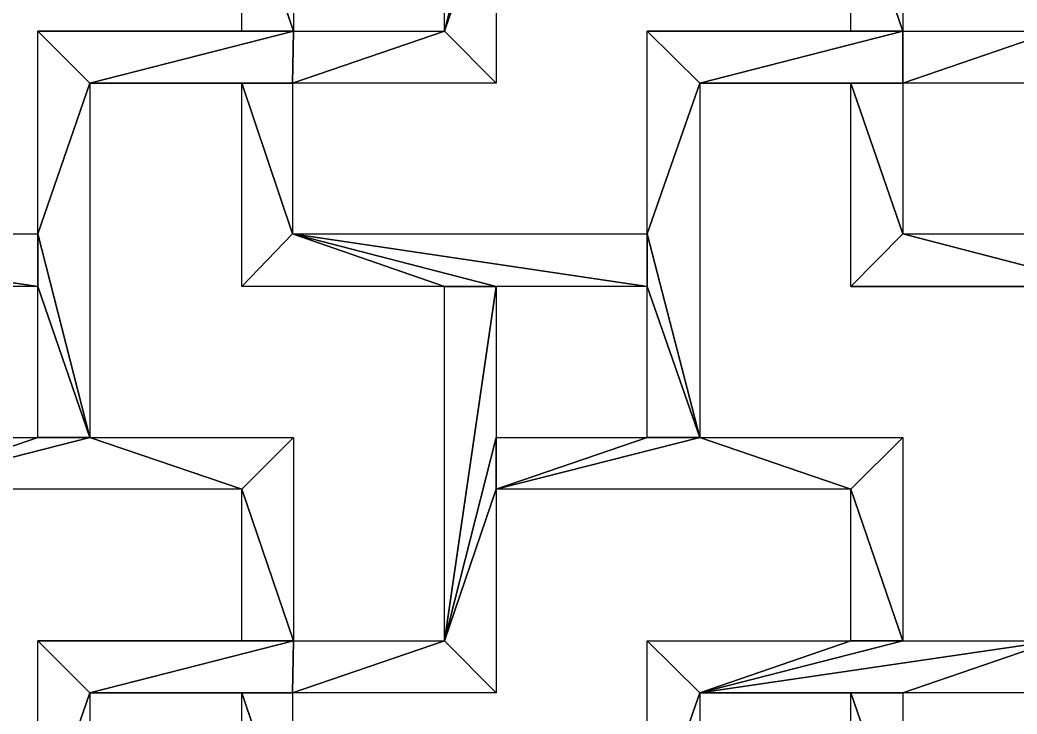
# Model space of a CAD drawing. Header units: centimetres. Extents: x -27.5 to -18.9, y -9.4 to 9.5.
# Drawn here: x -25.642 to -23.354, y -7.088 to -5.495 of the extents above; entities that cross this region are included whole.
import ezdxf

# ---------------------------------------------------------------- set-up
doc = ezdxf.new("R2010")
doc.units = ezdxf.units.CM
doc.header["$MEASUREMENT"] = 0
doc.layers.add('layer 1', color=7, linetype='Continuous')

msp = doc.modelspace()

# ---------------------------------------------------------------- linework, layer by layer
at = {"layer": 'layer 1', "color": 250}
for points in [[(-24.6683, -4.7051), (-24.6683, -4.7051), (-24.6683, -5.52067), (-24.6683, -5.52067), (-24.6683, -5.52067), (-24.6683, -5.52067), (-24.54926, -5.05341), (-24.54926, -5.05341), (-24.54926, -5.05341), (-24.54926, -5.05341), (-24.6683, -4.7051), (-24.6683, -4.7051)], [(-24.6683, -4.7051), (-24.6683, -4.7051), (-24.6683, -5.52067), (-24.6683, -5.52067), (-24.6683, -5.52067), (-24.6683, -5.52067), (-24.54926, -5.05341), (-24.54926, -5.05341), (-24.54926, -5.05341), (-24.54926, -5.05341), (-24.6683, -4.7051), (-24.6683, -4.7051)], [(-25.01455, -5.05341), (-25.01455, -5.05341), (-25.1336, -5.17236), (-25.1336, -5.17236), (-25.1336, -5.17236), (-25.1336, -5.17236), (-25.01455, -5.52067), (-25.01455, -5.52067), (-25.01455, -5.52067), (-25.01455, -5.52067), (-25.01455, -5.05341), (-25.01455, -5.05341)], [(-25.01455, -5.05341), (-25.01455, -5.05341), (-25.1336, -5.17236), (-25.1336, -5.17236), (-25.1336, -5.17236), (-25.1336, -5.17236), (-25.01455, -5.52067), (-25.01455, -5.52067), (-25.01455, -5.52067), (-25.01455, -5.52067), (-25.01455, -5.05341), (-25.01455, -5.05341)], [(-24.54926, -5.05341), (-24.54926, -5.05341), (-24.6683, -5.52067), (-24.6683, -5.52067), (-24.6683, -5.52067), (-24.6683, -5.52067), (-24.54926, -5.17236), (-24.54926, -5.17236), (-24.54926, -5.17236), (-24.54926, -5.17236), (-24.54926, -5.05341), (-24.54926, -5.05341)], [(-24.54926, -5.05341), (-24.54926, -5.05341), (-24.6683, -5.52067), (-24.6683, -5.52067), (-24.6683, -5.52067), (-24.6683, -5.52067), (-24.54926, -5.17236), (-24.54926, -5.17236), (-24.54926, -5.17236), (-24.54926, -5.17236), (-24.54926, -5.05341), (-24.54926, -5.05341)], [(-23.6165, -5.05341), (-23.6165, -5.05341), (-23.73551, -5.17236), (-23.73551, -5.17236), (-23.73551, -5.17236), (-23.73551, -5.17236), (-23.6165, -5.52067), (-23.6165, -5.52067), (-23.6165, -5.52067), (-23.6165, -5.52067), (-23.6165, -5.05341), (-23.6165, -5.05341)], [(-23.6165, -5.05341), (-23.6165, -5.05341), (-23.73551, -5.17236), (-23.73551, -5.17236), (-23.73551, -5.17236), (-23.73551, -5.17236), (-23.6165, -5.52067), (-23.6165, -5.52067), (-23.6165, -5.52067), (-23.6165, -5.52067), (-23.6165, -5.05341), (-23.6165, -5.05341)], [(-25.1336, -5.17236), (-25.1336, -5.17236), (-25.1336, -5.52067), (-25.1336, -5.52067), (-25.1336, -5.52067), (-25.1336, -5.52067), (-25.01455, -5.52067), (-25.01455, -5.52067), (-25.01455, -5.52067), (-25.01455, -5.52067), (-25.1336, -5.17236), (-25.1336, -5.17236)], [(-25.1336, -5.17236), (-25.1336, -5.17236), (-25.1336, -5.52067), (-25.1336, -5.52067), (-25.1336, -5.52067), (-25.1336, -5.52067), (-25.01455, -5.52067), (-25.01455, -5.52067), (-25.01455, -5.52067), (-25.01455, -5.52067), (-25.1336, -5.17236), (-25.1336, -5.17236)], [(-24.54926, -5.17236), (-24.54926, -5.17236), (-24.6683, -5.52067), (-24.6683, -5.52067), (-24.6683, -5.52067), (-24.6683, -5.52067), (-24.54926, -5.63962), (-24.54926, -5.63962), (-24.54926, -5.63962), (-24.54926, -5.63962), (-24.54926, -5.17236), (-24.54926, -5.17236)], [(-24.54926, -5.17236), (-24.54926, -5.17236), (-24.6683, -5.52067), (-24.6683, -5.52067), (-24.6683, -5.52067), (-24.6683, -5.52067), (-24.54926, -5.63962), (-24.54926, -5.63962), (-24.54926, -5.63962), (-24.54926, -5.63962), (-24.54926, -5.17236), (-24.54926, -5.17236)], [(-23.73551, -5.17236), (-23.73551, -5.17236), (-23.73551, -5.52067), (-23.73551, -5.52067), (-23.73551, -5.52067), (-23.73551, -5.52067), (-23.6165, -5.52067), (-23.6165, -5.52067), (-23.6165, -5.52067), (-23.6165, -5.52067), (-23.73551, -5.17236), (-23.73551, -5.17236)], [(-23.73551, -5.17236), (-23.73551, -5.17236), (-23.73551, -5.52067), (-23.73551, -5.52067), (-23.73551, -5.52067), (-23.73551, -5.52067), (-23.6165, -5.52067), (-23.6165, -5.52067), (-23.6165, -5.52067), (-23.6165, -5.52067), (-23.73551, -5.17236), (-23.73551, -5.17236)], [(-25.60105, -5.52067), (-25.60105, -5.52067), (-25.48201, -5.63962), (-25.48201, -5.63962), (-25.48201, -5.63962), (-25.48201, -5.63962), (-25.01455, -5.52067), (-25.01455, -5.52067), (-25.01455, -5.52067), (-25.01455, -5.52067), (-25.60105, -5.52067), (-25.60105, -5.52067)], [(-25.60105, -5.52067), (-25.60105, -5.52067), (-25.48201, -5.63962), (-25.48201, -5.63962), (-25.48201, -5.63962), (-25.48201, -5.63962), (-25.01455, -5.52067), (-25.01455, -5.52067), (-25.01455, -5.52067), (-25.01455, -5.52067), (-25.60105, -5.52067), (-25.60105, -5.52067)], [(-25.60105, -5.52067), (-25.60105, -5.52067), (-25.60105, -5.98577), (-25.60105, -5.98577), (-25.60105, -5.98577), (-25.60105, -5.98577), (-25.48201, -5.63962), (-25.48201, -5.63962), (-25.48201, -5.63962), (-25.48201, -5.63962), (-25.60105, -5.52067), (-25.60105, -5.52067)], [(-25.60105, -5.52067), (-25.60105, -5.52067), (-25.60105, -5.98577), (-25.60105, -5.98577), (-25.60105, -5.98577), (-25.60105, -5.98577), (-25.48201, -5.63962), (-25.48201, -5.63962), (-25.48201, -5.63962), (-25.48201, -5.63962), (-25.60105, -5.52067), (-25.60105, -5.52067)], [(-25.01455, -5.52067), (-25.01455, -5.52067), (-25.1336, -5.52067), (-25.1336, -5.52067), (-25.1336, -5.52067), (-25.1336, -5.52067), (-25.60105, -5.52067), (-25.60105, -5.52067), (-25.60105, -5.52067), (-25.60105, -5.52067), (-25.01455, -5.52067), (-25.01455, -5.52067)], [(-25.01455, -5.52067), (-25.01455, -5.52067), (-25.1336, -5.52067), (-25.1336, -5.52067), (-25.1336, -5.52067), (-25.1336, -5.52067), (-25.60105, -5.52067), (-25.60105, -5.52067), (-25.60105, -5.52067), (-25.60105, -5.52067), (-25.01455, -5.52067), (-25.01455, -5.52067)], [(-25.01455, -5.52067), (-25.01455, -5.52067), (-25.48201, -5.63962), (-25.48201, -5.63962), (-25.48201, -5.63962), (-25.48201, -5.63962), (-25.01671, -5.63962), (-25.01671, -5.63962), (-25.01671, -5.63962), (-25.01671, -5.63962), (-25.01455, -5.52067), (-25.01455, -5.52067)], [(-25.01455, -5.52067), (-25.01455, -5.52067), (-25.48201, -5.63962), (-25.48201, -5.63962), (-25.48201, -5.63962), (-25.48201, -5.63962), (-25.01671, -5.63962), (-25.01671, -5.63962), (-25.01671, -5.63962), (-25.01671, -5.63962), (-25.01455, -5.52067), (-25.01455, -5.52067)], [(-25.01671, -5.63962), (-25.01671, -5.63962), (-24.6683, -5.52067), (-24.6683, -5.52067), (-24.6683, -5.52067), (-24.6683, -5.52067), (-25.01455, -5.52067), (-25.01455, -5.52067), (-25.01455, -5.52067), (-25.01455, -5.52067), (-25.01671, -5.63962), (-25.01671, -5.63962)], [(-25.01671, -5.63962), (-25.01671, -5.63962), (-24.6683, -5.52067), (-24.6683, -5.52067), (-24.6683, -5.52067), (-24.6683, -5.52067), (-25.01455, -5.52067), (-25.01455, -5.52067), (-25.01455, -5.52067), (-25.01455, -5.52067), (-25.01671, -5.63962), (-25.01671, -5.63962)], [(-24.6683, -5.52067), (-24.6683, -5.52067), (-25.01671, -5.63962), (-25.01671, -5.63962), (-25.01671, -5.63962), (-25.01671, -5.63962), (-24.54926, -5.63962), (-24.54926, -5.63962), (-24.54926, -5.63962), (-24.54926, -5.63962), (-24.6683, -5.52067), (-24.6683, -5.52067)], [(-24.6683, -5.52067), (-24.6683, -5.52067), (-25.01671, -5.63962), (-25.01671, -5.63962), (-25.01671, -5.63962), (-25.01671, -5.63962), (-24.54926, -5.63962), (-24.54926, -5.63962), (-24.54926, -5.63962), (-24.54926, -5.63962), (-24.6683, -5.52067), (-24.6683, -5.52067)], [(-24.20296, -5.52067), (-24.20296, -5.52067), (-24.0818, -5.63962), (-24.0818, -5.63962), (-24.0818, -5.63962), (-24.0818, -5.63962), (-23.6165, -5.52067), (-23.6165, -5.52067), (-23.6165, -5.52067), (-23.6165, -5.52067), (-24.20296, -5.52067), (-24.20296, -5.52067)], [(-24.20296, -5.52067), (-24.20296, -5.52067), (-24.0818, -5.63962), (-24.0818, -5.63962), (-24.0818, -5.63962), (-24.0818, -5.63962), (-23.6165, -5.52067), (-23.6165, -5.52067), (-23.6165, -5.52067), (-23.6165, -5.52067), (-24.20296, -5.52067), (-24.20296, -5.52067)], [(-24.20296, -5.52067), (-24.20296, -5.52067), (-24.20296, -5.98577), (-24.20296, -5.98577), (-24.20296, -5.98577), (-24.20296, -5.98577), (-24.0818, -5.63962), (-24.0818, -5.63962), (-24.0818, -5.63962), (-24.0818, -5.63962), (-24.20296, -5.52067), (-24.20296, -5.52067)], [(-24.20296, -5.52067), (-24.20296, -5.52067), (-24.20296, -5.98577), (-24.20296, -5.98577), (-24.20296, -5.98577), (-24.20296, -5.98577), (-24.0818, -5.63962), (-24.0818, -5.63962), (-24.0818, -5.63962), (-24.0818, -5.63962), (-24.20296, -5.52067), (-24.20296, -5.52067)], [(-23.6165, -5.52067), (-23.6165, -5.52067), (-23.73551, -5.52067), (-23.73551, -5.52067), (-23.73551, -5.52067), (-23.73551, -5.52067), (-24.20296, -5.52067), (-24.20296, -5.52067), (-24.20296, -5.52067), (-24.20296, -5.52067), (-23.6165, -5.52067), (-23.6165, -5.52067)], [(-23.6165, -5.52067), (-23.6165, -5.52067), (-23.73551, -5.52067), (-23.73551, -5.52067), (-23.73551, -5.52067), (-23.73551, -5.52067), (-24.20296, -5.52067), (-24.20296, -5.52067), (-24.20296, -5.52067), (-24.20296, -5.52067), (-23.6165, -5.52067), (-23.6165, -5.52067)], [(-23.6165, -5.52067), (-23.6165, -5.52067), (-24.0818, -5.63962), (-24.0818, -5.63962), (-24.0818, -5.63962), (-24.0818, -5.63962), (-23.6165, -5.63962), (-23.6165, -5.63962), (-23.6165, -5.63962), (-23.6165, -5.63962), (-23.6165, -5.52067), (-23.6165, -5.52067)], [(-23.6165, -5.52067), (-23.6165, -5.52067), (-24.0818, -5.63962), (-24.0818, -5.63962), (-24.0818, -5.63962), (-24.0818, -5.63962), (-23.6165, -5.63962), (-23.6165, -5.63962), (-23.6165, -5.63962), (-23.6165, -5.63962), (-23.6165, -5.52067), (-23.6165, -5.52067)], [(-23.6165, -5.63962), (-23.6165, -5.63962), (-23.26805, -5.52067), (-23.26805, -5.52067), (-23.26805, -5.52067), (-23.26805, -5.52067), (-23.6165, -5.52067), (-23.6165, -5.52067), (-23.6165, -5.52067), (-23.6165, -5.52067), (-23.6165, -5.63962), (-23.6165, -5.63962)], [(-23.6165, -5.63962), (-23.6165, -5.63962), (-23.26805, -5.52067), (-23.26805, -5.52067), (-23.26805, -5.52067), (-23.26805, -5.52067), (-23.6165, -5.52067), (-23.6165, -5.52067), (-23.6165, -5.52067), (-23.6165, -5.52067), (-23.6165, -5.63962), (-23.6165, -5.63962)], [(-23.26805, -5.52067), (-23.26805, -5.52067), (-23.6165, -5.63962), (-23.6165, -5.63962), (-23.6165, -5.63962), (-23.6165, -5.63962), (-23.15117, -5.63962), (-23.15117, -5.63962), (-23.15117, -5.63962), (-23.15117, -5.63962), (-23.26805, -5.52067), (-23.26805, -5.52067)], [(-25.48201, -5.63962), (-25.48201, -5.63962), (-25.60105, -5.98577), (-25.60105, -5.98577), (-25.60105, -5.98577), (-25.60105, -5.98577), (-25.48201, -6.45303), (-25.48201, -6.45303), (-25.48201, -6.45303), (-25.48201, -6.45303), (-25.48201, -5.63962), (-25.48201, -5.63962)], [(-25.48201, -5.63962), (-25.48201, -5.63962), (-25.60105, -5.98577), (-25.60105, -5.98577), (-25.60105, -5.98577), (-25.60105, -5.98577), (-25.48201, -6.45303), (-25.48201, -6.45303), (-25.48201, -6.45303), (-25.48201, -6.45303), (-25.48201, -5.63962), (-25.48201, -5.63962)], [(-25.01671, -5.63962), (-25.01671, -5.63962), (-25.48201, -5.63962), (-25.48201, -5.63962), (-25.48201, -5.63962), (-25.48201, -5.63962), (-25.1336, -5.63962), (-25.1336, -5.63962), (-25.1336, -5.63962), (-25.1336, -5.63962), (-25.01671, -5.63962), (-25.01671, -5.63962)], [(-25.01671, -5.63962), (-25.01671, -5.63962), (-25.48201, -5.63962), (-25.48201, -5.63962), (-25.48201, -5.63962), (-25.48201, -5.63962), (-25.1336, -5.63962), (-25.1336, -5.63962), (-25.1336, -5.63962), (-25.1336, -5.63962), (-25.01671, -5.63962), (-25.01671, -5.63962)], [(-25.1336, -5.63962), (-25.1336, -5.63962), (-25.1336, -6.10692), (-25.1336, -6.10692), (-25.1336, -6.10692), (-25.1336, -6.10692), (-25.01671, -5.98577), (-25.01671, -5.98577), (-25.01671, -5.98577), (-25.01671, -5.98577), (-25.1336, -5.63962), (-25.1336, -5.63962)], [(-25.1336, -5.63962), (-25.1336, -5.63962), (-25.1336, -6.10692), (-25.1336, -6.10692), (-25.1336, -6.10692), (-25.1336, -6.10692), (-25.01671, -5.98577), (-25.01671, -5.98577), (-25.01671, -5.98577), (-25.01671, -5.98577), (-25.1336, -5.63962), (-25.1336, -5.63962)], [(-25.01671, -5.63962), (-25.01671, -5.63962), (-25.1336, -5.63962), (-25.1336, -5.63962), (-25.1336, -5.63962), (-25.1336, -5.63962), (-25.01671, -5.98577), (-25.01671, -5.98577), (-25.01671, -5.98577), (-25.01671, -5.98577), (-25.01671, -5.63962), (-25.01671, -5.63962)], [(-25.01671, -5.63962), (-25.01671, -5.63962), (-25.1336, -5.63962), (-25.1336, -5.63962), (-25.1336, -5.63962), (-25.1336, -5.63962), (-25.01671, -5.98577), (-25.01671, -5.98577), (-25.01671, -5.98577), (-25.01671, -5.98577), (-25.01671, -5.63962), (-25.01671, -5.63962)], [(-24.0818, -5.63962), (-24.0818, -5.63962), (-24.20296, -5.98577), (-24.20296, -5.98577), (-24.20296, -5.98577), (-24.20296, -5.98577), (-24.0818, -6.45303), (-24.0818, -6.45303), (-24.0818, -6.45303), (-24.0818, -6.45303), (-24.0818, -5.63962), (-24.0818, -5.63962)], [(-24.0818, -5.63962), (-24.0818, -5.63962), (-24.20296, -5.98577), (-24.20296, -5.98577), (-24.20296, -5.98577), (-24.20296, -5.98577), (-24.0818, -6.45303), (-24.0818, -6.45303), (-24.0818, -6.45303), (-24.0818, -6.45303), (-24.0818, -5.63962), (-24.0818, -5.63962)], [(-23.6165, -5.63962), (-23.6165, -5.63962), (-24.0818, -5.63962), (-24.0818, -5.63962), (-24.0818, -5.63962), (-24.0818, -5.63962), (-23.73551, -5.63962), (-23.73551, -5.63962), (-23.73551, -5.63962), (-23.73551, -5.63962), (-23.6165, -5.63962), (-23.6165, -5.63962)], [(-23.6165, -5.63962), (-23.6165, -5.63962), (-24.0818, -5.63962), (-24.0818, -5.63962), (-24.0818, -5.63962), (-24.0818, -5.63962), (-23.73551, -5.63962), (-23.73551, -5.63962), (-23.73551, -5.63962), (-23.73551, -5.63962), (-23.6165, -5.63962), (-23.6165, -5.63962)], [(-23.73551, -5.63962), (-23.73551, -5.63962), (-23.73551, -6.10692), (-23.73551, -6.10692), (-23.73551, -6.10692), (-23.73551, -6.10692), (-23.6165, -5.98577), (-23.6165, -5.98577), (-23.6165, -5.98577), (-23.6165, -5.98577), (-23.73551, -5.63962), (-23.73551, -5.63962)], [(-23.73551, -5.63962), (-23.73551, -5.63962), (-23.73551, -6.10692), (-23.73551, -6.10692), (-23.73551, -6.10692), (-23.73551, -6.10692), (-23.6165, -5.98577), (-23.6165, -5.98577), (-23.6165, -5.98577), (-23.6165, -5.98577), (-23.73551, -5.63962), (-23.73551, -5.63962)], [(-23.6165, -5.63962), (-23.6165, -5.63962), (-23.73551, -5.63962), (-23.73551, -5.63962), (-23.73551, -5.63962), (-23.73551, -5.63962), (-23.6165, -5.98577), (-23.6165, -5.98577), (-23.6165, -5.98577), (-23.6165, -5.98577), (-23.6165, -5.63962), (-23.6165, -5.63962)], [(-23.6165, -5.63962), (-23.6165, -5.63962), (-23.73551, -5.63962), (-23.73551, -5.63962), (-23.73551, -5.63962), (-23.73551, -5.63962), (-23.6165, -5.98577), (-23.6165, -5.98577), (-23.6165, -5.98577), (-23.6165, -5.98577), (-23.6165, -5.63962), (-23.6165, -5.63962)], [(-26.4148, -5.98577), (-26.4148, -5.98577), (-25.9473, -6.10692), (-25.9473, -6.10692), (-25.9473, -6.10692), (-25.9473, -6.10692), (-25.60105, -6.10692), (-25.60105, -6.10692), (-25.60105, -6.10692), (-25.60105, -6.10692), (-26.4148, -5.98577), (-26.4148, -5.98577)], [(-26.4148, -5.98577), (-26.4148, -5.98577), (-25.9473, -6.10692), (-25.9473, -6.10692), (-25.9473, -6.10692), (-25.9473, -6.10692), (-25.60105, -6.10692), (-25.60105, -6.10692), (-25.60105, -6.10692), (-25.60105, -6.10692), (-26.4148, -5.98577), (-26.4148, -5.98577)], [(-25.60105, -5.98577), (-25.60105, -5.98577), (-26.4148, -5.98577), (-26.4148, -5.98577), (-26.4148, -5.98577), (-26.4148, -5.98577), (-25.60105, -6.10692), (-25.60105, -6.10692), (-25.60105, -6.10692), (-25.60105, -6.10692), (-25.60105, -5.98577), (-25.60105, -5.98577)], [(-25.60105, -5.98577), (-25.60105, -5.98577), (-26.4148, -5.98577), (-26.4148, -5.98577), (-26.4148, -5.98577), (-26.4148, -5.98577), (-25.60105, -6.10692), (-25.60105, -6.10692), (-25.60105, -6.10692), (-25.60105, -6.10692), (-25.60105, -5.98577), (-25.60105, -5.98577)], [(-25.60105, -5.98577), (-25.60105, -5.98577), (-25.60105, -6.10692), (-25.60105, -6.10692), (-25.60105, -6.10692), (-25.60105, -6.10692), (-25.48201, -6.45303), (-25.48201, -6.45303), (-25.48201, -6.45303), (-25.48201, -6.45303), (-25.60105, -5.98577), (-25.60105, -5.98577)], [(-25.60105, -5.98577), (-25.60105, -5.98577), (-25.60105, -6.10692), (-25.60105, -6.10692), (-25.60105, -6.10692), (-25.60105, -6.10692), (-25.48201, -6.45303), (-25.48201, -6.45303), (-25.48201, -6.45303), (-25.48201, -6.45303), (-25.60105, -5.98577), (-25.60105, -5.98577)], [(-25.01671, -5.98577), (-25.01671, -5.98577), (-25.1336, -6.10692), (-25.1336, -6.10692), (-25.1336, -6.10692), (-25.1336, -6.10692), (-24.6683, -6.10692), (-24.6683, -6.10692), (-24.6683, -6.10692), (-24.6683, -6.10692), (-25.01671, -5.98577), (-25.01671, -5.98577)], [(-25.01671, -5.98577), (-25.01671, -5.98577), (-25.1336, -6.10692), (-25.1336, -6.10692), (-25.1336, -6.10692), (-25.1336, -6.10692), (-24.6683, -6.10692), (-24.6683, -6.10692), (-24.6683, -6.10692), (-24.6683, -6.10692), (-25.01671, -5.98577), (-25.01671, -5.98577)], [(-25.01671, -5.98577), (-25.01671, -5.98577), (-24.6683, -6.10692), (-24.6683, -6.10692), (-24.6683, -6.10692), (-24.6683, -6.10692), (-24.54926, -6.10692), (-24.54926, -6.10692), (-24.54926, -6.10692), (-24.54926, -6.10692), (-25.01671, -5.98577), (-25.01671, -5.98577)], [(-25.01671, -5.98577), (-25.01671, -5.98577), (-24.6683, -6.10692), (-24.6683, -6.10692), (-24.6683, -6.10692), (-24.6683, -6.10692), (-24.54926, -6.10692), (-24.54926, -6.10692), (-24.54926, -6.10692), (-24.54926, -6.10692), (-25.01671, -5.98577), (-25.01671, -5.98577)], [(-25.01671, -5.98577), (-25.01671, -5.98577), (-24.54926, -6.10692), (-24.54926, -6.10692), (-24.54926, -6.10692), (-24.54926, -6.10692), (-24.20296, -6.10692), (-24.20296, -6.10692), (-24.20296, -6.10692), (-24.20296, -6.10692), (-25.01671, -5.98577), (-25.01671, -5.98577)], [(-25.01671, -5.98577), (-25.01671, -5.98577), (-24.54926, -6.10692), (-24.54926, -6.10692), (-24.54926, -6.10692), (-24.54926, -6.10692), (-24.20296, -6.10692), (-24.20296, -6.10692), (-24.20296, -6.10692), (-24.20296, -6.10692), (-25.01671, -5.98577), (-25.01671, -5.98577)], [(-24.20296, -5.98577), (-24.20296, -5.98577), (-25.01671, -5.98577), (-25.01671, -5.98577), (-25.01671, -5.98577), (-25.01671, -5.98577), (-24.20296, -6.10692), (-24.20296, -6.10692), (-24.20296, -6.10692), (-24.20296, -6.10692), (-24.20296, -5.98577), (-24.20296, -5.98577)], [(-24.20296, -5.98577), (-24.20296, -5.98577), (-25.01671, -5.98577), (-25.01671, -5.98577), (-25.01671, -5.98577), (-25.01671, -5.98577), (-24.20296, -6.10692), (-24.20296, -6.10692), (-24.20296, -6.10692), (-24.20296, -6.10692), (-24.20296, -5.98577), (-24.20296, -5.98577)], [(-24.20296, -5.98577), (-24.20296, -5.98577), (-24.20296, -6.10692), (-24.20296, -6.10692), (-24.20296, -6.10692), (-24.20296, -6.10692), (-24.0818, -6.45303), (-24.0818, -6.45303), (-24.0818, -6.45303), (-24.0818, -6.45303), (-24.20296, -5.98577), (-24.20296, -5.98577)], [(-24.20296, -5.98577), (-24.20296, -5.98577), (-24.20296, -6.10692), (-24.20296, -6.10692), (-24.20296, -6.10692), (-24.20296, -6.10692), (-24.0818, -6.45303), (-24.0818, -6.45303), (-24.0818, -6.45303), (-24.0818, -6.45303), (-24.20296, -5.98577), (-24.20296, -5.98577)], [(-23.6165, -5.98577), (-23.6165, -5.98577), (-23.73551, -6.10692), (-23.73551, -6.10692), (-23.73551, -6.10692), (-23.73551, -6.10692), (-23.15117, -6.10692), (-23.15117, -6.10692), (-23.15117, -6.10692), (-23.15117, -6.10692), (-23.6165, -5.98577), (-23.6165, -5.98577)], [(-23.6165, -5.98577), (-23.6165, -5.98577), (-23.73551, -6.10692), (-23.73551, -6.10692), (-23.73551, -6.10692), (-23.73551, -6.10692), (-23.15117, -6.10692), (-23.15117, -6.10692), (-23.15117, -6.10692), (-23.15117, -6.10692), (-23.6165, -5.98577), (-23.6165, -5.98577)], [(-23.15117, -6.10692), (-23.15117, -6.10692), (-22.80275, -5.98577), (-22.80275, -5.98577), (-22.80275, -5.98577), (-22.80275, -5.98577), (-23.6165, -5.98577), (-23.6165, -5.98577), (-23.6165, -5.98577), (-23.6165, -5.98577), (-23.15117, -6.10692), (-23.15117, -6.10692)], [(-23.15117, -6.10692), (-23.15117, -6.10692), (-22.80275, -5.98577), (-22.80275, -5.98577), (-22.80275, -5.98577), (-22.80275, -5.98577), (-23.6165, -5.98577), (-23.6165, -5.98577), (-23.6165, -5.98577), (-23.6165, -5.98577), (-23.15117, -6.10692), (-23.15117, -6.10692)], [(-25.60105, -6.10692), (-25.60105, -6.10692), (-25.60105, -6.45303), (-25.60105, -6.45303), (-25.60105, -6.45303), (-25.60105, -6.45303), (-25.48201, -6.45303), (-25.48201, -6.45303), (-25.48201, -6.45303), (-25.48201, -6.45303), (-25.60105, -6.10692), (-25.60105, -6.10692)], [(-25.60105, -6.10692), (-25.60105, -6.10692), (-25.60105, -6.45303), (-25.60105, -6.45303), (-25.60105, -6.45303), (-25.60105, -6.45303), (-25.48201, -6.45303), (-25.48201, -6.45303), (-25.48201, -6.45303), (-25.48201, -6.45303), (-25.60105, -6.10692), (-25.60105, -6.10692)], [(-24.54926, -6.10692), (-24.54926, -6.10692), (-24.6683, -6.92029), (-24.6683, -6.92029), (-24.6683, -6.92029), (-24.6683, -6.92029), (-24.54926, -6.45303), (-24.54926, -6.45303), (-24.54926, -6.45303), (-24.54926, -6.45303), (-24.54926, -6.10692), (-24.54926, -6.10692)], [(-24.54926, -6.10692), (-24.54926, -6.10692), (-24.6683, -6.92029), (-24.6683, -6.92029), (-24.6683, -6.92029), (-24.6683, -6.92029), (-24.54926, -6.45303), (-24.54926, -6.45303), (-24.54926, -6.45303), (-24.54926, -6.45303), (-24.54926, -6.10692), (-24.54926, -6.10692)], [(-24.6683, -6.10692), (-24.6683, -6.10692), (-24.6683, -6.92029), (-24.6683, -6.92029), (-24.6683, -6.92029), (-24.6683, -6.92029), (-24.54926, -6.10692), (-24.54926, -6.10692), (-24.54926, -6.10692), (-24.54926, -6.10692), (-24.6683, -6.10692), (-24.6683, -6.10692)], [(-24.6683, -6.10692), (-24.6683, -6.10692), (-24.6683, -6.92029), (-24.6683, -6.92029), (-24.6683, -6.92029), (-24.6683, -6.92029), (-24.54926, -6.10692), (-24.54926, -6.10692), (-24.54926, -6.10692), (-24.54926, -6.10692), (-24.6683, -6.10692), (-24.6683, -6.10692)], [(-24.20296, -6.10692), (-24.20296, -6.10692), (-24.20296, -6.45303), (-24.20296, -6.45303), (-24.20296, -6.45303), (-24.20296, -6.45303), (-24.0818, -6.45303), (-24.0818, -6.45303), (-24.0818, -6.45303), (-24.0818, -6.45303), (-24.20296, -6.10692), (-24.20296, -6.10692)], [(-24.20296, -6.10692), (-24.20296, -6.10692), (-24.20296, -6.45303), (-24.20296, -6.45303), (-24.20296, -6.45303), (-24.20296, -6.45303), (-24.0818, -6.45303), (-24.0818, -6.45303), (-24.0818, -6.45303), (-24.0818, -6.45303), (-24.20296, -6.10692), (-24.20296, -6.10692)], [(-23.15117, -6.10692), (-23.15117, -6.10692), (-23.73551, -6.10692), (-23.73551, -6.10692), (-23.73551, -6.10692), (-23.73551, -6.10692), (-23.26805, -6.10692), (-23.26805, -6.10692), (-23.26805, -6.10692), (-23.26805, -6.10692), (-23.15117, -6.10692), (-23.15117, -6.10692)], [(-23.15117, -6.10692), (-23.15117, -6.10692), (-23.73551, -6.10692), (-23.73551, -6.10692), (-23.73551, -6.10692), (-23.73551, -6.10692), (-23.26805, -6.10692), (-23.26805, -6.10692), (-23.26805, -6.10692), (-23.26805, -6.10692), (-23.15117, -6.10692), (-23.15117, -6.10692)], [(-25.48201, -6.45303), (-25.48201, -6.45303), (-25.9473, -6.57203), (-25.9473, -6.57203), (-25.9473, -6.57203), (-25.9473, -6.57203), (-25.1336, -6.57203), (-25.1336, -6.57203), (-25.1336, -6.57203), (-25.1336, -6.57203), (-25.48201, -6.45303), (-25.48201, -6.45303)], [(-25.48201, -6.45303), (-25.48201, -6.45303), (-25.9473, -6.57203), (-25.9473, -6.57203), (-25.9473, -6.57203), (-25.9473, -6.57203), (-25.1336, -6.57203), (-25.1336, -6.57203), (-25.1336, -6.57203), (-25.1336, -6.57203), (-25.48201, -6.45303), (-25.48201, -6.45303)], [(-25.60105, -6.45303), (-25.60105, -6.45303), (-25.9473, -6.57203), (-25.9473, -6.57203), (-25.9473, -6.57203), (-25.9473, -6.57203), (-25.48201, -6.45303), (-25.48201, -6.45303), (-25.48201, -6.45303), (-25.48201, -6.45303), (-25.60105, -6.45303), (-25.60105, -6.45303)], [(-25.60105, -6.45303), (-25.60105, -6.45303), (-25.9473, -6.57203), (-25.9473, -6.57203), (-25.9473, -6.57203), (-25.9473, -6.57203), (-25.48201, -6.45303), (-25.48201, -6.45303), (-25.48201, -6.45303), (-25.48201, -6.45303), (-25.60105, -6.45303), (-25.60105, -6.45303)], [(-25.9473, -6.57203), (-25.9473, -6.57203), (-25.60105, -6.45303), (-25.60105, -6.45303), (-25.60105, -6.45303), (-25.60105, -6.45303), (-25.9473, -6.45303), (-25.9473, -6.45303), (-25.9473, -6.45303), (-25.9473, -6.45303), (-25.9473, -6.57203), (-25.9473, -6.57203)], [(-25.9473, -6.57203), (-25.9473, -6.57203), (-25.60105, -6.45303), (-25.60105, -6.45303), (-25.60105, -6.45303), (-25.60105, -6.45303), (-25.9473, -6.45303), (-25.9473, -6.45303), (-25.9473, -6.45303), (-25.9473, -6.45303), (-25.9473, -6.57203), (-25.9473, -6.57203)], [(-25.48201, -6.45303), (-25.48201, -6.45303), (-25.1336, -6.57203), (-25.1336, -6.57203), (-25.1336, -6.57203), (-25.1336, -6.57203), (-25.01455, -6.45303), (-25.01455, -6.45303), (-25.01455, -6.45303), (-25.01455, -6.45303), (-25.48201, -6.45303), (-25.48201, -6.45303)], [(-25.48201, -6.45303), (-25.48201, -6.45303), (-25.1336, -6.57203), (-25.1336, -6.57203), (-25.1336, -6.57203), (-25.1336, -6.57203), (-25.01455, -6.45303), (-25.01455, -6.45303), (-25.01455, -6.45303), (-25.01455, -6.45303), (-25.48201, -6.45303), (-25.48201, -6.45303)], [(-25.01455, -6.45303), (-25.01455, -6.45303), (-25.1336, -6.57203), (-25.1336, -6.57203), (-25.1336, -6.57203), (-25.1336, -6.57203), (-25.01455, -6.92029), (-25.01455, -6.92029), (-25.01455, -6.92029), (-25.01455, -6.92029), (-25.01455, -6.45303), (-25.01455, -6.45303)], [(-25.01455, -6.45303), (-25.01455, -6.45303), (-25.1336, -6.57203), (-25.1336, -6.57203), (-25.1336, -6.57203), (-25.1336, -6.57203), (-25.01455, -6.92029), (-25.01455, -6.92029), (-25.01455, -6.92029), (-25.01455, -6.92029), (-25.01455, -6.45303), (-25.01455, -6.45303)], [(-24.54926, -6.45303), (-24.54926, -6.45303), (-24.6683, -6.92029), (-24.6683, -6.92029), (-24.6683, -6.92029), (-24.6683, -6.92029), (-24.54926, -6.57203), (-24.54926, -6.57203), (-24.54926, -6.57203), (-24.54926, -6.57203), (-24.54926, -6.45303), (-24.54926, -6.45303)], [(-24.54926, -6.45303), (-24.54926, -6.45303), (-24.6683, -6.92029), (-24.6683, -6.92029), (-24.6683, -6.92029), (-24.6683, -6.92029), (-24.54926, -6.57203), (-24.54926, -6.57203), (-24.54926, -6.57203), (-24.54926, -6.57203), (-24.54926, -6.45303), (-24.54926, -6.45303)], [(-24.0818, -6.45303), (-24.0818, -6.45303), (-24.54926, -6.57203), (-24.54926, -6.57203), (-24.54926, -6.57203), (-24.54926, -6.57203), (-23.73551, -6.57203), (-23.73551, -6.57203), (-23.73551, -6.57203), (-23.73551, -6.57203), (-24.0818, -6.45303), (-24.0818, -6.45303)], [(-24.0818, -6.45303), (-24.0818, -6.45303), (-24.54926, -6.57203), (-24.54926, -6.57203), (-24.54926, -6.57203), (-24.54926, -6.57203), (-23.73551, -6.57203), (-23.73551, -6.57203), (-23.73551, -6.57203), (-23.73551, -6.57203), (-24.0818, -6.45303), (-24.0818, -6.45303)], [(-24.20296, -6.45303), (-24.20296, -6.45303), (-24.54926, -6.57203), (-24.54926, -6.57203), (-24.54926, -6.57203), (-24.54926, -6.57203), (-24.0818, -6.45303), (-24.0818, -6.45303), (-24.0818, -6.45303), (-24.0818, -6.45303), (-24.20296, -6.45303), (-24.20296, -6.45303)], [(-24.20296, -6.45303), (-24.20296, -6.45303), (-24.54926, -6.57203), (-24.54926, -6.57203), (-24.54926, -6.57203), (-24.54926, -6.57203), (-24.0818, -6.45303), (-24.0818, -6.45303), (-24.0818, -6.45303), (-24.0818, -6.45303), (-24.20296, -6.45303), (-24.20296, -6.45303)], [(-24.54926, -6.57203), (-24.54926, -6.57203), (-24.20296, -6.45303), (-24.20296, -6.45303), (-24.20296, -6.45303), (-24.20296, -6.45303), (-24.54926, -6.45303), (-24.54926, -6.45303), (-24.54926, -6.45303), (-24.54926, -6.45303), (-24.54926, -6.57203), (-24.54926, -6.57203)], [(-24.54926, -6.57203), (-24.54926, -6.57203), (-24.20296, -6.45303), (-24.20296, -6.45303), (-24.20296, -6.45303), (-24.20296, -6.45303), (-24.54926, -6.45303), (-24.54926, -6.45303), (-24.54926, -6.45303), (-24.54926, -6.45303), (-24.54926, -6.57203), (-24.54926, -6.57203)], [(-24.0818, -6.45303), (-24.0818, -6.45303), (-23.73551, -6.57203), (-23.73551, -6.57203), (-23.73551, -6.57203), (-23.73551, -6.57203), (-23.6165, -6.45303), (-23.6165, -6.45303), (-23.6165, -6.45303), (-23.6165, -6.45303), (-24.0818, -6.45303), (-24.0818, -6.45303)], [(-24.0818, -6.45303), (-24.0818, -6.45303), (-23.73551, -6.57203), (-23.73551, -6.57203), (-23.73551, -6.57203), (-23.73551, -6.57203), (-23.6165, -6.45303), (-23.6165, -6.45303), (-23.6165, -6.45303), (-23.6165, -6.45303), (-24.0818, -6.45303), (-24.0818, -6.45303)], [(-23.6165, -6.45303), (-23.6165, -6.45303), (-23.73551, -6.57203), (-23.73551, -6.57203), (-23.73551, -6.57203), (-23.73551, -6.57203), (-23.6165, -6.92029), (-23.6165, -6.92029), (-23.6165, -6.92029), (-23.6165, -6.92029), (-23.6165, -6.45303), (-23.6165, -6.45303)], [(-23.6165, -6.45303), (-23.6165, -6.45303), (-23.73551, -6.57203), (-23.73551, -6.57203), (-23.73551, -6.57203), (-23.73551, -6.57203), (-23.6165, -6.92029), (-23.6165, -6.92029), (-23.6165, -6.92029), (-23.6165, -6.92029), (-23.6165, -6.45303), (-23.6165, -6.45303)], [(-25.1336, -6.57203), (-25.1336, -6.57203), (-25.1336, -6.92029), (-25.1336, -6.92029), (-25.1336, -6.92029), (-25.1336, -6.92029), (-25.01455, -6.92029), (-25.01455, -6.92029), (-25.01455, -6.92029), (-25.01455, -6.92029), (-25.1336, -6.57203), (-25.1336, -6.57203)], [(-25.1336, -6.57203), (-25.1336, -6.57203), (-25.1336, -6.92029), (-25.1336, -6.92029), (-25.1336, -6.92029), (-25.1336, -6.92029), (-25.01455, -6.92029), (-25.01455, -6.92029), (-25.01455, -6.92029), (-25.01455, -6.92029), (-25.1336, -6.57203), (-25.1336, -6.57203)], [(-24.54926, -6.57203), (-24.54926, -6.57203), (-24.6683, -6.92029), (-24.6683, -6.92029), (-24.6683, -6.92029), (-24.6683, -6.92029), (-24.54926, -7.03929), (-24.54926, -7.03929), (-24.54926, -7.03929), (-24.54926, -7.03929), (-24.54926, -6.57203), (-24.54926, -6.57203)], [(-24.54926, -6.57203), (-24.54926, -6.57203), (-24.6683, -6.92029), (-24.6683, -6.92029), (-24.6683, -6.92029), (-24.6683, -6.92029), (-24.54926, -7.03929), (-24.54926, -7.03929), (-24.54926, -7.03929), (-24.54926, -7.03929), (-24.54926, -6.57203), (-24.54926, -6.57203)], [(-23.73551, -6.57203), (-23.73551, -6.57203), (-23.73551, -6.92029), (-23.73551, -6.92029), (-23.73551, -6.92029), (-23.73551, -6.92029), (-23.6165, -6.92029), (-23.6165, -6.92029), (-23.6165, -6.92029), (-23.6165, -6.92029), (-23.73551, -6.57203), (-23.73551, -6.57203)], [(-23.73551, -6.57203), (-23.73551, -6.57203), (-23.73551, -6.92029), (-23.73551, -6.92029), (-23.73551, -6.92029), (-23.73551, -6.92029), (-23.6165, -6.92029), (-23.6165, -6.92029), (-23.6165, -6.92029), (-23.6165, -6.92029), (-23.73551, -6.57203), (-23.73551, -6.57203)], [(-25.60105, -6.92029), (-25.60105, -6.92029), (-25.48201, -7.03929), (-25.48201, -7.03929), (-25.48201, -7.03929), (-25.48201, -7.03929), (-25.01455, -6.92029), (-25.01455, -6.92029), (-25.01455, -6.92029), (-25.01455, -6.92029), (-25.60105, -6.92029), (-25.60105, -6.92029)], [(-25.60105, -6.92029), (-25.60105, -6.92029), (-25.48201, -7.03929), (-25.48201, -7.03929), (-25.48201, -7.03929), (-25.48201, -7.03929), (-25.01455, -6.92029), (-25.01455, -6.92029), (-25.01455, -6.92029), (-25.01455, -6.92029), (-25.60105, -6.92029), (-25.60105, -6.92029)], [(-25.60105, -6.92029), (-25.60105, -6.92029), (-25.60105, -7.38544), (-25.60105, -7.38544), (-25.60105, -7.38544), (-25.60105, -7.38544), (-25.48201, -7.03929), (-25.48201, -7.03929), (-25.48201, -7.03929), (-25.48201, -7.03929), (-25.60105, -6.92029), (-25.60105, -6.92029)], [(-25.60105, -6.92029), (-25.60105, -6.92029), (-25.60105, -7.38544), (-25.60105, -7.38544), (-25.60105, -7.38544), (-25.60105, -7.38544), (-25.48201, -7.03929), (-25.48201, -7.03929), (-25.48201, -7.03929), (-25.48201, -7.03929), (-25.60105, -6.92029), (-25.60105, -6.92029)], [(-25.1336, -6.92029), (-25.1336, -6.92029), (-25.60105, -6.92029), (-25.60105, -6.92029), (-25.60105, -6.92029), (-25.60105, -6.92029), (-25.01455, -6.92029), (-25.01455, -6.92029), (-25.01455, -6.92029), (-25.01455, -6.92029), (-25.1336, -6.92029), (-25.1336, -6.92029)], [(-25.1336, -6.92029), (-25.1336, -6.92029), (-25.60105, -6.92029), (-25.60105, -6.92029), (-25.60105, -6.92029), (-25.60105, -6.92029), (-25.01455, -6.92029), (-25.01455, -6.92029), (-25.01455, -6.92029), (-25.01455, -6.92029), (-25.1336, -6.92029), (-25.1336, -6.92029)], [(-25.01455, -6.92029), (-25.01455, -6.92029), (-25.48201, -7.03929), (-25.48201, -7.03929), (-25.48201, -7.03929), (-25.48201, -7.03929), (-25.01671, -7.03929), (-25.01671, -7.03929), (-25.01671, -7.03929), (-25.01671, -7.03929), (-25.01455, -6.92029), (-25.01455, -6.92029)], [(-25.01455, -6.92029), (-25.01455, -6.92029), (-25.48201, -7.03929), (-25.48201, -7.03929), (-25.48201, -7.03929), (-25.48201, -7.03929), (-25.01671, -7.03929), (-25.01671, -7.03929), (-25.01671, -7.03929), (-25.01671, -7.03929), (-25.01455, -6.92029), (-25.01455, -6.92029)], [(-25.01671, -7.03929), (-25.01671, -7.03929), (-24.6683, -6.92029), (-24.6683, -6.92029), (-24.6683, -6.92029), (-24.6683, -6.92029), (-25.01455, -6.92029), (-25.01455, -6.92029), (-25.01455, -6.92029), (-25.01455, -6.92029), (-25.01671, -7.03929), (-25.01671, -7.03929)], [(-25.01671, -7.03929), (-25.01671, -7.03929), (-24.6683, -6.92029), (-24.6683, -6.92029), (-24.6683, -6.92029), (-24.6683, -6.92029), (-25.01455, -6.92029), (-25.01455, -6.92029), (-25.01455, -6.92029), (-25.01455, -6.92029), (-25.01671, -7.03929), (-25.01671, -7.03929)], [(-24.6683, -6.92029), (-24.6683, -6.92029), (-25.01671, -7.03929), (-25.01671, -7.03929), (-25.01671, -7.03929), (-25.01671, -7.03929), (-24.54926, -7.03929), (-24.54926, -7.03929), (-24.54926, -7.03929), (-24.54926, -7.03929), (-24.6683, -6.92029), (-24.6683, -6.92029)], [(-24.6683, -6.92029), (-24.6683, -6.92029), (-25.01671, -7.03929), (-25.01671, -7.03929), (-25.01671, -7.03929), (-25.01671, -7.03929), (-24.54926, -7.03929), (-24.54926, -7.03929), (-24.54926, -7.03929), (-24.54926, -7.03929), (-24.6683, -6.92029), (-24.6683, -6.92029)], [(-24.20296, -6.92029), (-24.20296, -6.92029), (-24.0818, -7.03929), (-24.0818, -7.03929), (-24.0818, -7.03929), (-24.0818, -7.03929), (-23.73551, -6.92029), (-23.73551, -6.92029), (-23.73551, -6.92029), (-23.73551, -6.92029), (-24.20296, -6.92029), (-24.20296, -6.92029)], [(-24.20296, -6.92029), (-24.20296, -6.92029), (-24.0818, -7.03929), (-24.0818, -7.03929), (-24.0818, -7.03929), (-24.0818, -7.03929), (-23.73551, -6.92029), (-23.73551, -6.92029), (-23.73551, -6.92029), (-23.73551, -6.92029), (-24.20296, -6.92029), (-24.20296, -6.92029)], [(-24.20296, -6.92029), (-24.20296, -6.92029), (-24.20296, -7.38544), (-24.20296, -7.38544), (-24.20296, -7.38544), (-24.20296, -7.38544), (-24.0818, -7.03929), (-24.0818, -7.03929), (-24.0818, -7.03929), (-24.0818, -7.03929), (-24.20296, -6.92029), (-24.20296, -6.92029)], [(-24.20296, -6.92029), (-24.20296, -6.92029), (-24.20296, -7.38544), (-24.20296, -7.38544), (-24.20296, -7.38544), (-24.20296, -7.38544), (-24.0818, -7.03929), (-24.0818, -7.03929), (-24.0818, -7.03929), (-24.0818, -7.03929), (-24.20296, -6.92029), (-24.20296, -6.92029)], [(-23.26805, -6.92029), (-23.26805, -6.92029), (-24.0818, -7.03929), (-24.0818, -7.03929), (-24.0818, -7.03929), (-24.0818, -7.03929), (-23.6165, -7.03929), (-23.6165, -7.03929), (-23.6165, -7.03929), (-23.6165, -7.03929), (-23.26805, -6.92029), (-23.26805, -6.92029)], [(-23.26805, -6.92029), (-23.26805, -6.92029), (-24.0818, -7.03929), (-24.0818, -7.03929), (-24.0818, -7.03929), (-24.0818, -7.03929), (-23.6165, -7.03929), (-23.6165, -7.03929), (-23.6165, -7.03929), (-23.6165, -7.03929), (-23.26805, -6.92029), (-23.26805, -6.92029)], [(-24.0818, -7.03929), (-24.0818, -7.03929), (-23.26805, -6.92029), (-23.26805, -6.92029), (-23.26805, -6.92029), (-23.26805, -6.92029), (-23.6165, -6.92029), (-23.6165, -6.92029), (-23.6165, -6.92029), (-23.6165, -6.92029), (-24.0818, -7.03929), (-24.0818, -7.03929)], [(-24.0818, -7.03929), (-24.0818, -7.03929), (-23.26805, -6.92029), (-23.26805, -6.92029), (-23.26805, -6.92029), (-23.26805, -6.92029), (-23.6165, -6.92029), (-23.6165, -6.92029), (-23.6165, -6.92029), (-23.6165, -6.92029), (-24.0818, -7.03929), (-24.0818, -7.03929)], [(-23.73551, -6.92029), (-23.73551, -6.92029), (-24.0818, -7.03929), (-24.0818, -7.03929), (-24.0818, -7.03929), (-24.0818, -7.03929), (-23.6165, -6.92029), (-23.6165, -6.92029), (-23.6165, -6.92029), (-23.6165, -6.92029), (-23.73551, -6.92029), (-23.73551, -6.92029)], [(-23.73551, -6.92029), (-23.73551, -6.92029), (-24.0818, -7.03929), (-24.0818, -7.03929), (-24.0818, -7.03929), (-24.0818, -7.03929), (-23.6165, -6.92029), (-23.6165, -6.92029), (-23.6165, -6.92029), (-23.6165, -6.92029), (-23.73551, -6.92029), (-23.73551, -6.92029)], [(-23.26805, -6.92029), (-23.26805, -6.92029), (-23.6165, -7.03929), (-23.6165, -7.03929), (-23.6165, -7.03929), (-23.6165, -7.03929), (-23.15117, -7.03929), (-23.15117, -7.03929), (-23.15117, -7.03929), (-23.15117, -7.03929), (-23.26805, -6.92029), (-23.26805, -6.92029)], [(-23.26805, -6.92029), (-23.26805, -6.92029), (-23.6165, -7.03929), (-23.6165, -7.03929), (-23.6165, -7.03929), (-23.6165, -7.03929), (-23.15117, -7.03929), (-23.15117, -7.03929), (-23.15117, -7.03929), (-23.15117, -7.03929), (-23.26805, -6.92029), (-23.26805, -6.92029)], [(-25.48201, -7.03929), (-25.48201, -7.03929), (-25.60105, -7.38544), (-25.60105, -7.38544), (-25.60105, -7.38544), (-25.60105, -7.38544), (-25.48201, -7.8527), (-25.48201, -7.8527), (-25.48201, -7.8527), (-25.48201, -7.8527), (-25.48201, -7.03929), (-25.48201, -7.03929)], [(-25.48201, -7.03929), (-25.48201, -7.03929), (-25.60105, -7.38544), (-25.60105, -7.38544), (-25.60105, -7.38544), (-25.60105, -7.38544), (-25.48201, -7.8527), (-25.48201, -7.8527), (-25.48201, -7.8527), (-25.48201, -7.8527), (-25.48201, -7.03929), (-25.48201, -7.03929)], [(-25.01671, -7.03929), (-25.01671, -7.03929), (-25.48201, -7.03929), (-25.48201, -7.03929), (-25.48201, -7.03929), (-25.48201, -7.03929), (-25.1336, -7.03929), (-25.1336, -7.03929), (-25.1336, -7.03929), (-25.1336, -7.03929), (-25.01671, -7.03929), (-25.01671, -7.03929)], [(-25.01671, -7.03929), (-25.01671, -7.03929), (-25.48201, -7.03929), (-25.48201, -7.03929), (-25.48201, -7.03929), (-25.48201, -7.03929), (-25.1336, -7.03929), (-25.1336, -7.03929), (-25.1336, -7.03929), (-25.1336, -7.03929), (-25.01671, -7.03929), (-25.01671, -7.03929)], [(-25.1336, -7.03929), (-25.1336, -7.03929), (-25.1336, -7.50655), (-25.1336, -7.50655), (-25.1336, -7.50655), (-25.1336, -7.50655), (-25.01671, -7.38544), (-25.01671, -7.38544), (-25.01671, -7.38544), (-25.01671, -7.38544), (-25.1336, -7.03929), (-25.1336, -7.03929)], [(-25.1336, -7.03929), (-25.1336, -7.03929), (-25.1336, -7.50655), (-25.1336, -7.50655), (-25.1336, -7.50655), (-25.1336, -7.50655), (-25.01671, -7.38544), (-25.01671, -7.38544), (-25.01671, -7.38544), (-25.01671, -7.38544), (-25.1336, -7.03929), (-25.1336, -7.03929)], [(-25.01671, -7.03929), (-25.01671, -7.03929), (-25.1336, -7.03929), (-25.1336, -7.03929), (-25.1336, -7.03929), (-25.1336, -7.03929), (-25.01671, -7.38544), (-25.01671, -7.38544), (-25.01671, -7.38544), (-25.01671, -7.38544), (-25.01671, -7.03929), (-25.01671, -7.03929)], [(-25.01671, -7.03929), (-25.01671, -7.03929), (-25.1336, -7.03929), (-25.1336, -7.03929), (-25.1336, -7.03929), (-25.1336, -7.03929), (-25.01671, -7.38544), (-25.01671, -7.38544), (-25.01671, -7.38544), (-25.01671, -7.38544), (-25.01671, -7.03929), (-25.01671, -7.03929)], [(-24.0818, -7.03929), (-24.0818, -7.03929), (-24.20296, -7.38544), (-24.20296, -7.38544), (-24.20296, -7.38544), (-24.20296, -7.38544), (-24.0818, -7.8527), (-24.0818, -7.8527), (-24.0818, -7.8527), (-24.0818, -7.8527), (-24.0818, -7.03929), (-24.0818, -7.03929)], [(-24.0818, -7.03929), (-24.0818, -7.03929), (-24.20296, -7.38544), (-24.20296, -7.38544), (-24.20296, -7.38544), (-24.20296, -7.38544), (-24.0818, -7.8527), (-24.0818, -7.8527), (-24.0818, -7.8527), (-24.0818, -7.8527), (-24.0818, -7.03929), (-24.0818, -7.03929)], [(-23.6165, -7.03929), (-23.6165, -7.03929), (-24.0818, -7.03929), (-24.0818, -7.03929), (-24.0818, -7.03929), (-24.0818, -7.03929), (-23.73551, -7.03929), (-23.73551, -7.03929), (-23.73551, -7.03929), (-23.73551, -7.03929), (-23.6165, -7.03929), (-23.6165, -7.03929)], [(-23.6165, -7.03929), (-23.6165, -7.03929), (-24.0818, -7.03929), (-24.0818, -7.03929), (-24.0818, -7.03929), (-24.0818, -7.03929), (-23.73551, -7.03929), (-23.73551, -7.03929), (-23.73551, -7.03929), (-23.73551, -7.03929), (-23.6165, -7.03929), (-23.6165, -7.03929)], [(-23.73551, -7.03929), (-23.73551, -7.03929), (-23.73551, -7.50655), (-23.73551, -7.50655), (-23.73551, -7.50655), (-23.73551, -7.50655), (-23.6165, -7.38544), (-23.6165, -7.38544), (-23.6165, -7.38544), (-23.6165, -7.38544), (-23.73551, -7.03929), (-23.73551, -7.03929)], [(-23.73551, -7.03929), (-23.73551, -7.03929), (-23.73551, -7.50655), (-23.73551, -7.50655), (-23.73551, -7.50655), (-23.73551, -7.50655), (-23.6165, -7.38544), (-23.6165, -7.38544), (-23.6165, -7.38544), (-23.6165, -7.38544), (-23.73551, -7.03929), (-23.73551, -7.03929)], [(-23.6165, -7.03929), (-23.6165, -7.03929), (-23.73551, -7.03929), (-23.73551, -7.03929), (-23.73551, -7.03929), (-23.73551, -7.03929), (-23.6165, -7.38544), (-23.6165, -7.38544), (-23.6165, -7.38544), (-23.6165, -7.38544), (-23.6165, -7.03929), (-23.6165, -7.03929)], [(-23.6165, -7.03929), (-23.6165, -7.03929), (-23.73551, -7.03929), (-23.73551, -7.03929), (-23.73551, -7.03929), (-23.73551, -7.03929), (-23.6165, -7.38544), (-23.6165, -7.38544), (-23.6165, -7.38544), (-23.6165, -7.38544), (-23.6165, -7.03929), (-23.6165, -7.03929)]]:
    msp.add_open_spline(points, degree=3, knots=[0, 0, 0, 0, 0.25, 0.25, 0.25, 0.25, 0.5, 0.5, 0.5, 0.5, 1, 1, 1, 1], dxfattribs=at)

doc.saveas('drawing.dxf')
